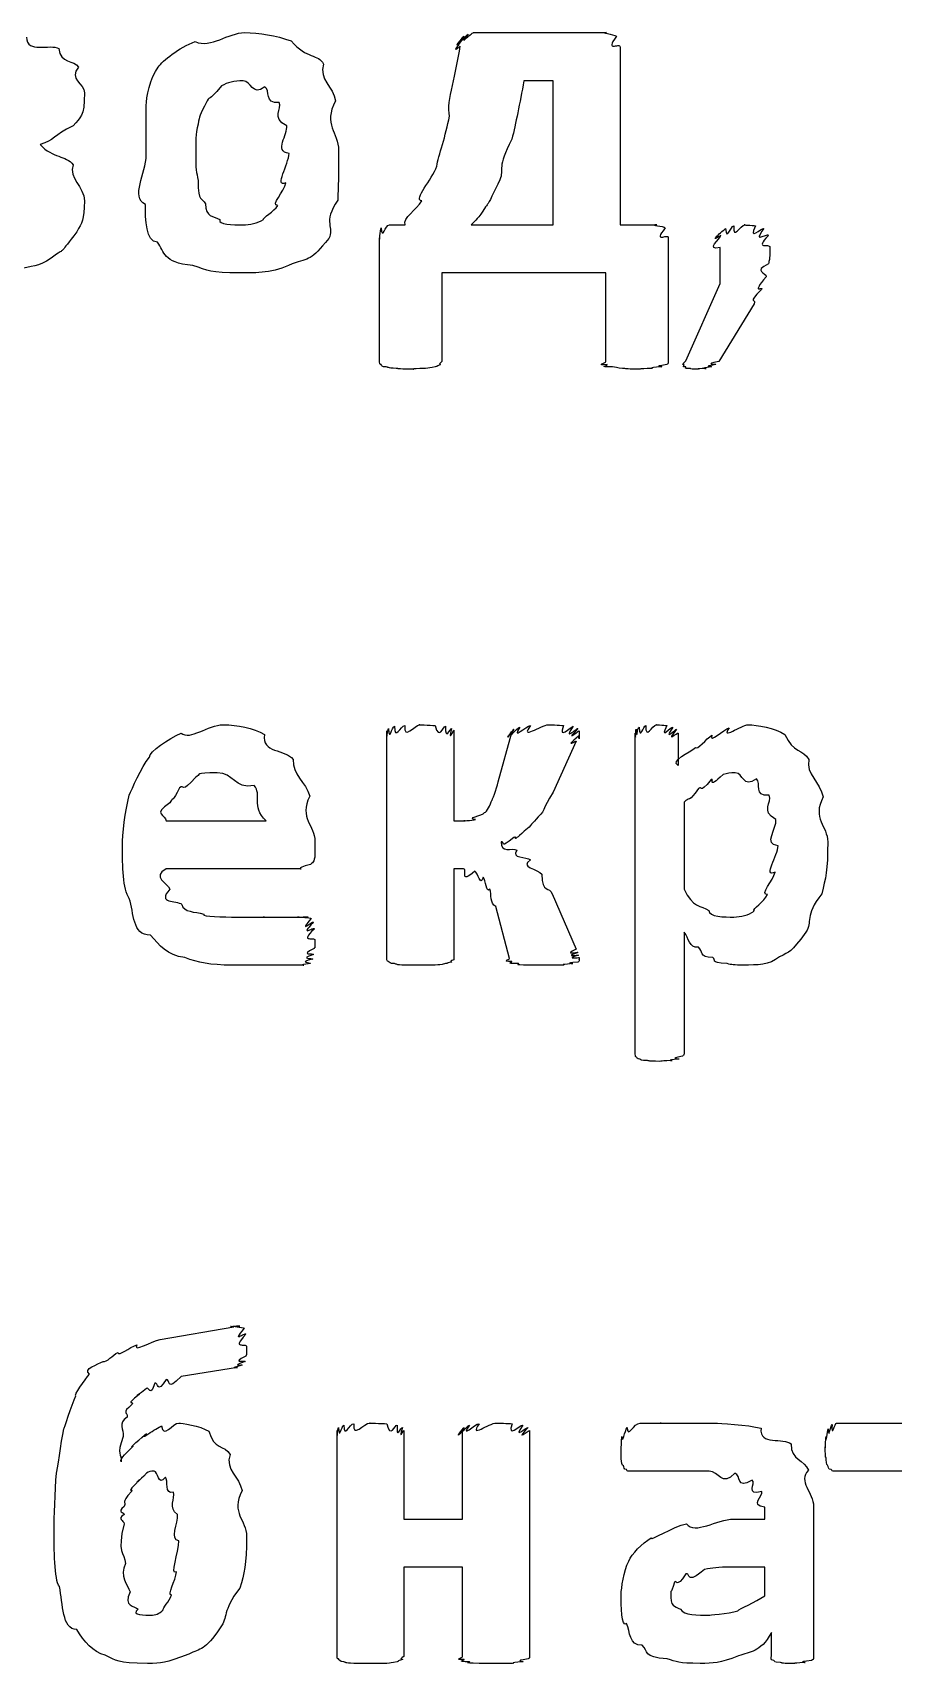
# Model space of a CAD drawing. Header units: millimetres. Extents: x 25 to 190, y 204 to 253.
# Drawn here: x 88.3 to 94.61, y 229.86 to 241.83 of the extents above; entities that cross this region are included whole.
import ezdxf

# ---------------------------------------------------------------- set-up
doc = ezdxf.new("R2010")
doc.units = ezdxf.units.MM
doc.layers.get('0').update_dxf_attribs({"linetype": 'CONTINUOUS'})

msp = doc.modelspace()

# ---------------------------------------------------------------- linework, layer by layer
at = {"color": 0}
for p, q in [((91.5349, 241.829), (92.5103, 241.829)), ((92.6098, 241.724), (92.6098, 240.418)), ((92.1191, 241.476), (91.9043, 241.476)), ((92.1191, 240.418), (92.1191, 241.476)), ((90.1816, 240.942), (90.1816, 240.942)), ((90.5454, 240.964), (90.5454, 240.964)), ((88.6809, 240.594), (88.6809, 240.594)), ((90.9175, 240.418), (91.0332, 240.418)), ((91.5183, 240.418), (92.1191, 240.418)), ((92.6098, 240.418), (92.8797, 240.418)), ((90.8459, 239.42), (90.8459, 240.324)), ((92.9626, 240.324), (92.9626, 239.42)), ((93.3443, 239.988), (93.3443, 240.253)), ((93.708, 240.253), (93.708, 240.253)), ((92.505, 240.065), (91.3035, 240.065)), ((91.3035, 240.065), (91.3035, 239.415)), ((92.505, 239.415), (92.505, 240.065)), ((93.0906, 239.42), (93.3443, 239.988)), ((93.5923, 239.839), (93.333, 239.415)), ((91.3903, 236.711), (91.3903, 236.044)), ((90.8995, 235.03), (90.8995, 236.706)), ((91.7152, 236.331), (91.8146, 236.694)), ((92.2884, 236.629), (92.1177, 236.254)), ((92.7213, 234.341), (92.7213, 236.689)), ((93.0356, 236.689), (93.0356, 236.452)), ((93.0797, 236.182), (93.0797, 235.543)), ((89.2803, 236.044), (90.0134, 236.044)), ((91.3903, 236.044), (91.4728, 236.044)), ((90.3718, 235.895), (90.3718, 235.835)), ((94.1324, 235.89), (94.1324, 235.89)), ((93.7687, 235.862), (93.7687, 235.862)), ((90.267, 235.692), (89.2803, 235.692)), ((91.4619, 235.692), (91.3903, 235.692)), ((91.3903, 235.692), (91.3903, 235.024)), ((91.7981, 235.035), (91.6989, 235.416)), ((92.112, 235.51), (92.2884, 235.102)), ((93.0797, 235.228), (93.0797, 234.341)), ((92.3107, 235.03), (92.3107, 235.03)), ((89.2362, 232.238), (89.7763, 232.332)), ((89.8042, 232.034), (89.3907, 231.968)), ((90.5344, 229.917), (90.5344, 231.571)), ((91.0248, 231.571), (91.0248, 230.921)), ((91.4548, 230.921), (91.4548, 231.571)), ((91.9455, 231.571), (91.9455, 229.917)), ((94.1973, 231.626), (95.9337, 231.626)), ((94.82, 231.273), (94.1917, 231.273)), ((93.6706, 230.921), (93.6706, 231.009)), ((94.029, 231.014), (94.029, 229.917)), ((91.0248, 230.921), (91.4548, 230.921)), ((93.4448, 230.921), (93.6706, 230.921)), ((89.3741, 230.761), (89.3741, 230.761)), ((89.8701, 230.794), (89.8701, 230.794)), ((91.4548, 230.568), (91.0248, 230.568)), ((91.0248, 230.568), (91.0248, 229.912)), ((91.4548, 229.912), (91.4548, 230.568)), ((93.6706, 230.568), (93.4339, 230.568)), ((93.6706, 230.358), (93.6706, 230.568)), ((93.7204, 229.917), (93.7204, 230.088))]:
    msp.add_line(p, q, dxfattribs=at)
for points in [[(88.2565, 241.796), (88.2579, 241.671), (88.4301, 241.749), (88.4936, 241.713)], [(89.2224, 241.576), (89.2556, 241.622), (89.3741, 241.719), (89.4927, 241.763)], [(89.4927, 241.763), (89.6112, 241.711), (89.735, 241.829), (89.8564, 241.829)], [(89.8564, 241.829), (89.964, 241.829), (90.0836, 241.808), (90.1982, 241.768)], [(90.1982, 241.768), (90.3139, 241.633), (90.3937, 241.675), (90.4353, 241.598)], [(91.4358, 241.73), (91.3599, 241.66), (91.4425, 241.758), (91.4467, 241.768)], [(91.4467, 241.768), (91.3666, 241.686), (91.4548, 241.793), (91.4633, 241.802)], [(91.4633, 241.802), (91.386, 241.7), (91.4852, 241.814), (91.4961, 241.818)], [(91.4961, 241.818), (91.4079, 241.711), (91.5197, 241.829), (91.5349, 241.829)], [(92.5103, 241.829), (92.4553, 241.829), (92.5629, 241.82), (92.5823, 241.802)], [(92.5823, 241.802), (92.4913, 241.677), (92.6098, 241.76), (92.6098, 241.724)], [(88.4936, 241.713), (88.5045, 241.598), (88.6065, 241.631), (88.6368, 241.576)], [(91.3585, 241.217), (91.3335, 241.329), (91.4135, 241.531), (91.4358, 241.73)], [(88.6368, 241.576), (88.5624, 241.487), (88.6809, 241.457), (88.6809, 241.388)], [(89.1342, 241.294), (89.1342, 241.347), (89.1632, 241.499), (89.2224, 241.576)], [(90.4353, 241.598), (90.3979, 241.483), (90.5083, 241.434), (90.5235, 241.328)], [(88.6809, 241.388), (88.6809, 241.204), (88.6534, 241.212), (88.5984, 241.146)], [(89.6856, 241.438), (89.578, 241.307), (89.6098, 241.374), (89.5809, 241.328)], [(89.8454, 241.476), (89.7805, 241.476), (89.7297, 241.463), (89.6856, 241.438)], [(90.0053, 241.432), (89.9061, 241.358), (89.9072, 241.476), (89.8454, 241.476)], [(90.11, 241.317), (89.9943, 241.303), (90.0493, 241.406), (90.0053, 241.432)], [(91.9043, 241.476), (91.8739, 241.307), (91.845, 241.163), (91.8161, 241.046)], [(89.1342, 240.931), (89.1342, 241.009), (89.1342, 241.184), (89.1342, 241.294)], [(89.5809, 241.328), (89.5202, 241.212), (89.5283, 241.223), (89.5145, 241.157)], [(90.1651, 241.146), (90.0451, 241.204), (90.1347, 241.268), (90.11, 241.317)], [(90.5235, 241.328), (90.4268, 241.153), (90.5454, 241.099), (90.5454, 240.964)], [(88.5984, 241.146), (88.452, 241.075), (88.4618, 241.037), (88.3557, 241.008)], [(89.5145, 241.157), (89.4941, 241.082), (89.498, 241.026), (89.498, 240.953)], [(90.1816, 240.942), (90.0673, 240.958), (90.176, 241.082), (90.1651, 241.146)], [(91.2647, 240.848), (91.2784, 240.925), (91.3324, 241.074), (91.3585, 241.217)], [(91.8161, 241.046), (91.7014, 240.837), (91.7607, 240.829), (91.7279, 240.749)], [(88.3557, 241.008), (88.452, 240.903), (88.543, 240.932), (88.5984, 240.859)], [(89.1286, 240.567), (89.0157, 240.623), (89.1342, 240.794), (89.1342, 240.931)], [(89.498, 240.953), (89.4941, 240.818), (89.5036, 240.809), (89.5145, 240.743)], [(90.1594, 240.727), (90.0673, 240.69), (90.1816, 240.865), (90.1816, 240.942)], [(90.5454, 240.964), (90.5454, 240.767), (90.5425, 240.71), (90.5397, 240.6)], [(88.5984, 240.859), (88.5624, 240.76), (88.6809, 240.701), (88.6809, 240.594)], [(91.1546, 240.594), (91.0911, 240.605), (91.2315, 240.749), (91.2647, 240.848)], [(89.5145, 240.743), (89.516, 240.573), (89.5435, 240.623), (89.5696, 240.573)], [(90.0987, 240.561), (90.0409, 240.561), (90.1485, 240.663), (90.1594, 240.727)], [(91.7279, 240.749), (91.6354, 240.557), (91.6587, 240.602), (91.6231, 240.55)], [(88.6809, 240.594), (88.6809, 240.451), (88.6615, 240.435), (88.6259, 240.368)], [(89.2168, 240.291), (89.13, 240.293), (89.1286, 240.459), (89.1286, 240.567)], [(89.5696, 240.573), (89.5671, 240.473), (89.6303, 240.485), (89.6744, 240.457)], [(89.9943, 240.457), (89.9859, 240.469), (90.0726, 240.517), (90.0987, 240.561)], [(90.5397, 240.6), (90.424, 240.432), (90.5178, 240.399), (90.4737, 240.319)], [(91.0332, 240.418), (91.0138, 240.469), (91.1172, 240.528), (91.1546, 240.594)], [(91.6231, 240.55), (91.5652, 240.458), (91.554, 240.458), (91.5183, 240.418)], [(89.6744, 240.457), (89.6553, 240.418), (89.7738, 240.418), (89.8398, 240.418)], [(89.8398, 240.418), (89.8977, 240.418), (89.9502, 240.43), (89.9943, 240.457)], [(90.8569, 240.396), (90.8636, 240.3), (90.8872, 240.418), (90.9175, 240.418)], [(92.8797, 240.418), (92.819, 240.418), (92.9294, 240.41), (92.9404, 240.396)], [(93.4434, 240.412), (93.435, 240.3), (93.4932, 240.418), (93.526, 240.418)], [(93.526, 240.418), (93.4985, 240.418), (93.5814, 240.415), (93.6032, 240.412)], [(88.6259, 240.368), (88.4936, 240.2), (88.543, 240.247), (88.477, 240.203)], [(90.4737, 240.319), (90.3358, 240.153), (90.3386, 240.176), (90.2035, 240.132)], [(90.8459, 240.324), (90.8459, 240.275), (90.8484, 240.385), (90.8569, 240.396)], [(92.9404, 240.396), (92.8441, 240.275), (92.9626, 240.36), (92.9626, 240.324)], [(93.3443, 240.253), (93.2296, 240.226), (93.3457, 240.319), (93.3496, 240.341)], [(93.3496, 240.341), (93.2409, 240.271), (93.3676, 240.38), (93.3827, 240.391)], [(93.3827, 240.391), (93.3909, 240.293), (93.4212, 240.409), (93.4434, 240.412)], [(93.6032, 240.412), (93.5454, 240.293), (93.6487, 240.401), (93.6639, 240.391)], [(93.6639, 240.391), (93.5757, 240.271), (93.6886, 240.363), (93.6971, 240.341)], [(93.6971, 240.341), (93.5895, 240.226), (93.708, 240.289), (93.708, 240.253)], [(88.477, 240.203), (88.3613, 240.112), (88.3253, 240.123), (88.2234, 240.098)], [(89.4761, 240.12), (89.2471, 240.143), (89.275, 240.217), (89.2168, 240.291)], [(93.708, 240.253), (93.708, 240.145), (93.7038, 240.167), (93.6971, 240.132)], [(89.8232, 240.065), (89.5974, 240.065), (89.5932, 240.083), (89.4761, 240.12)], [(90.2035, 240.132), (90.0673, 240.065), (89.9446, 240.065), (89.8232, 240.065)], [(93.6971, 240.132), (93.5785, 240.076), (93.6872, 240.067), (93.6805, 240.038)], [(93.6473, 239.944), (93.5344, 239.834), (93.6142, 239.877), (93.5923, 239.839)], [(93.6805, 240.038), (93.5648, 239.897), (93.6611, 239.974), (93.6473, 239.944)], [(90.8569, 239.393), (90.8459, 239.39), (90.8459, 239.409), (90.8459, 239.42)], [(90.8953, 239.376), (90.8597, 239.375), (90.8636, 239.386), (90.8569, 239.393)], [(90.9669, 239.365), (90.8967, 239.368), (90.9133, 239.373), (90.8953, 239.376)], [(91.083, 239.36), (90.956, 239.36), (90.9959, 239.363), (90.9669, 239.365)], [(91.1821, 239.365), (91.0442, 239.36), (91.1229, 239.36), (91.083, 239.36)], [(91.2537, 239.376), (91.2163, 239.368), (91.211, 239.369), (91.1821, 239.365)], [(91.2922, 239.393), (91.2537, 239.375), (91.2717, 239.381), (91.2537, 239.376)], [(91.3035, 239.415), (91.2675, 239.386), (91.2992, 239.397), (91.2922, 239.393)], [(92.516, 239.393), (92.4221, 239.386), (92.505, 239.404), (92.505, 239.415)], [(92.5544, 239.376), (92.4359, 239.375), (92.523, 239.386), (92.516, 239.393)], [(92.6264, 239.365), (92.5904, 239.368), (92.5724, 239.373), (92.5544, 239.376)], [(92.7308, 239.36), (92.6497, 239.36), (92.6553, 239.363), (92.6264, 239.365)], [(92.8412, 239.365), (92.7336, 239.36), (92.7749, 239.36), (92.7308, 239.36)], [(92.9128, 239.376), (92.7929, 239.368), (92.8702, 239.369), (92.8412, 239.365)], [(92.9513, 239.393), (92.8303, 239.375), (92.9308, 239.381), (92.9128, 239.376)], [(92.9626, 239.42), (92.9626, 239.39), (92.9584, 239.401), (92.9513, 239.393)], [(93.0797, 239.393), (93.0533, 239.39), (93.0822, 239.409), (93.0906, 239.42)], [(93.0906, 239.376), (93.0575, 239.375), (93.0822, 239.386), (93.0797, 239.393)], [(93.1238, 239.365), (93.0684, 239.364), (93.0974, 239.369), (93.0906, 239.376)], [(93.1788, 239.36), (93.0974, 239.36), (93.1376, 239.363), (93.1238, 239.365)], [(93.2395, 239.365), (93.1457, 239.36), (93.2035, 239.36), (93.1788, 239.36)], [(93.278, 239.376), (93.1746, 239.364), (93.2533, 239.365), (93.2395, 239.365)], [(93.3111, 239.393), (93.2007, 239.375), (93.2917, 239.381), (93.278, 239.376)], [(93.333, 239.415), (93.2145, 239.39), (93.3178, 239.401), (93.3111, 239.393)], [(89.3907, 236.689), (89.4567, 236.631), (89.5847, 236.75), (89.6994, 236.75)], [(89.6994, 236.75), (89.8052, 236.75), (89.9171, 236.725), (90.0024, 236.678)], [(90.8995, 236.706), (90.8995, 236.609), (90.9024, 236.718), (90.9105, 236.722)], [(90.9105, 236.722), (90.9175, 236.62), (90.9355, 236.735), (90.9546, 236.739)], [(90.9546, 236.739), (90.9574, 236.629), (91.0015, 236.744), (91.0318, 236.744)], [(91.0318, 236.744), (91.0209, 236.631), (91.1006, 236.75), (91.1419, 236.75)], [(91.1419, 236.75), (91.1049, 236.75), (91.222, 236.747), (91.2523, 236.744)], [(91.2523, 236.744), (91.2855, 236.629), (91.3102, 236.741), (91.3296, 236.739)], [(91.3296, 236.739), (91.3253, 236.62), (91.3652, 236.729), (91.3737, 236.722)], [(91.3737, 236.722), (91.3433, 236.609), (91.3903, 236.714), (91.3903, 236.711)], [(91.8146, 236.694), (91.7444, 236.606), (91.8199, 236.712), (91.8312, 236.717)], [(91.8312, 236.717), (91.7663, 236.618), (91.8559, 236.729), (91.8753, 236.733)], [(91.8753, 236.733), (91.8062, 236.629), (91.9219, 236.744), (91.9522, 236.744)], [(91.9522, 236.744), (91.8697, 236.631), (92.0295, 236.75), (92.0845, 236.75)], [(92.0845, 236.75), (92.0859, 236.75), (92.1646, 236.747), (92.1949, 236.744)], [(92.1949, 236.744), (92.148, 236.629), (92.2514, 236.741), (92.2666, 236.739)], [(92.2666, 236.739), (92.1812, 236.62), (92.2955, 236.729), (92.2997, 236.722)], [(92.2997, 236.722), (92.1921, 236.609), (92.3107, 236.712), (92.3107, 236.706)], [(92.7213, 236.689), (92.7213, 236.606), (92.7227, 236.712), (92.7269, 236.717)], [(92.7269, 236.717), (92.7283, 236.618), (92.7379, 236.729), (92.7488, 236.733)], [(92.7488, 236.733), (92.7544, 236.629), (92.7791, 236.744), (92.7985, 236.744)], [(92.7985, 236.744), (92.7943, 236.631), (92.8455, 236.75), (92.8758, 236.75)], [(92.8758, 236.75), (92.8564, 236.75), (92.9337, 236.747), (92.9527, 236.744)], [(92.9527, 236.744), (92.8934, 236.629), (92.9859, 236.74), (92.9968, 236.733)], [(92.9968, 236.733), (92.9199, 236.618), (93.0204, 236.723), (93.0243, 236.717)], [(93.0243, 236.717), (92.9308, 236.602), (93.0356, 236.7), (93.0356, 236.689)], [(93.2836, 236.673), (93.2575, 236.606), (93.369, 236.717), (93.4103, 236.728)], [(93.4103, 236.728), (93.3415, 236.631), (93.4999, 236.75), (93.5482, 236.75)], [(93.5482, 236.75), (93.6142, 236.75), (93.7436, 236.725), (93.8181, 236.678)], [(89.1589, 236.513), (89.1551, 236.551), (89.2983, 236.648), (89.3907, 236.689)], [(90.0024, 236.678), (89.9749, 236.54), (90.1569, 236.573), (90.212, 236.496)], [(92.305, 236.667), (92.1854, 236.565), (92.2955, 236.642), (92.2884, 236.629)], [(92.3107, 236.706), (92.3107, 236.591), (92.3078, 236.681), (92.305, 236.667)], [(93.1623, 236.584), (93.1732, 236.558), (93.2423, 236.65), (93.2836, 236.673)], [(93.8181, 236.678), (93.8788, 236.54), (93.9504, 236.573), (93.9945, 236.496)], [(89.0104, 236.232), (89.0295, 236.279), (89.0958, 236.436), (89.1589, 236.513)], [(90.212, 236.496), (90.2021, 236.386), (90.3069, 236.328), (90.3333, 236.226)], [(93.0356, 236.452), (92.9749, 236.485), (93.121, 236.547), (93.1623, 236.584)], [(93.9945, 236.496), (93.9698, 236.386), (94.0774, 236.327), (94.0992, 236.221)], [(89.4955, 236.364), (89.3907, 236.238), (89.4126, 236.32), (89.3794, 236.287)], [(89.6553, 236.397), (89.4814, 236.397), (89.5421, 236.386), (89.4955, 236.364)], [(89.9252, 236.303), (89.7791, 236.279), (89.7763, 236.397), (89.6553, 236.397)], [(93.3662, 236.386), (93.2395, 236.265), (93.3069, 236.365), (93.278, 236.347)], [(93.4544, 236.397), (93.4159, 236.397), (93.3951, 236.393), (93.3662, 236.386)], [(93.6089, 236.353), (93.5069, 236.279), (93.5164, 236.397), (93.4544, 236.397)], [(93.7024, 236.232), (93.5881, 236.221), (93.6487, 236.323), (93.6089, 236.353)], [(88.9607, 235.862), (88.9607, 235.941), (88.9773, 236.121), (89.0104, 236.232)], [(89.3794, 236.287), (89.3272, 236.177), (89.3258, 236.221), (89.3078, 236.177)], [(90.0134, 236.044), (89.9005, 236.154), (89.9873, 236.24), (89.9252, 236.303)], [(91.6711, 236.198), (91.6672, 236.183), (91.7042, 236.279), (91.7152, 236.331)], [(92.1177, 236.254), (92.038, 236.121), (92.0627, 236.138), (92.0295, 236.094)], [(93.1845, 236.281), (93.1139, 236.177), (93.1153, 236.222), (93.0797, 236.182)], [(93.278, 236.347), (93.1803, 236.232), (93.2173, 236.31), (93.1845, 236.281)], [(93.7521, 236.055), (93.6364, 236.117), (93.7274, 236.179), (93.7024, 236.232)], [(89.3078, 236.177), (89.1727, 236.091), (89.2803, 236.091), (89.2803, 236.044)], [(90.3333, 236.226), (90.2533, 236.062), (90.3718, 236.013), (90.3718, 235.895)], [(91.616, 236.105), (91.634, 236.11), (91.6562, 236.161), (91.6711, 236.198)], [(94.0992, 236.221), (94.0139, 236.058), (94.1324, 236.007), (94.1324, 235.89)], [(91.4728, 236.044), (91.4287, 236.044), (91.5278, 236.047), (91.5501, 236.055)], [(91.5501, 236.055), (91.4756, 236.062), (91.597, 236.083), (91.616, 236.105)], [(92.0295, 236.094), (91.9716, 236.036), (91.9635, 236.018), (91.9304, 235.989)], [(93.7687, 235.862), (93.6544, 235.87), (93.763, 235.992), (93.7521, 236.055)], [(91.8312, 235.923), (91.7222, 235.831), (91.7663, 235.897), (91.7374, 235.89)], [(91.7374, 235.89), (91.7332, 235.804), (91.8161, 235.851), (91.8531, 235.829)], [(91.9304, 235.989), (91.7924, 235.864), (91.8669, 235.941), (91.8312, 235.923)], [(94.1324, 235.89), (94.1324, 235.683), (94.1172, 235.622), (94.0883, 235.51)], [(89.0104, 235.476), (88.9607, 235.54), (88.9607, 235.715), (88.9607, 235.862)], [(90.3718, 235.835), (90.3718, 235.736), (90.3609, 235.747), (90.3386, 235.724)], [(91.8531, 235.829), (91.8062, 235.765), (91.9219, 235.786), (91.9522, 235.758)], [(91.9522, 235.758), (91.8655, 235.705), (92.009, 235.693), (92.0351, 235.653)], [(93.7465, 235.669), (93.6544, 235.621), (93.7687, 235.796), (93.7687, 235.862)], [(89.2803, 235.692), (89.1727, 235.636), (89.2888, 235.587), (89.3078, 235.543)], [(90.3386, 235.724), (90.2092, 235.692), (90.2917, 235.692), (90.267, 235.692)], [(91.5444, 235.675), (91.4245, 235.573), (91.4947, 235.692), (91.4619, 235.692)], [(91.6051, 235.631), (91.5857, 235.555), (91.5666, 235.666), (91.5444, 235.675)], [(91.6548, 235.543), (91.627, 235.511), (91.627, 235.609), (91.6051, 235.631)], [(92.0351, 235.653), (92.038, 235.507), (92.0902, 235.565), (92.112, 235.51)], [(93.6914, 235.504), (93.6279, 235.5), (93.7355, 235.61), (93.7465, 235.669)], [(89.3078, 235.543), (89.2101, 235.434), (89.3547, 235.465), (89.396, 235.432)], [(91.6989, 235.416), (91.652, 235.438), (91.6686, 235.505), (91.6548, 235.543)], [(93.0797, 235.543), (93.1404, 235.408), (93.2021, 235.424), (93.2614, 235.388)], [(89.1646, 235.206), (89.0295, 235.206), (89.0461, 235.369), (89.0104, 235.476)], [(89.396, 235.432), (89.4084, 235.372), (89.4898, 235.379), (89.5558, 235.361)], [(93.5923, 235.383), (93.5771, 235.397), (93.6653, 235.452), (93.6914, 235.504)], [(94.0883, 235.51), (93.9588, 235.341), (94.0234, 235.306), (93.9726, 235.228)], [(89.5558, 235.361), (89.5406, 235.339), (89.7019, 235.339), (89.7985, 235.339)], [(89.7985, 235.339), (89.8317, 235.339), (89.9432, 235.339), (90.0024, 235.339)], [(90.0024, 235.339), (89.9488, 235.339), (90.11, 235.339), (90.1513, 235.339)], [(90.1513, 235.339), (90.1513, 235.339), (90.23, 235.339), (90.2561, 235.339)], [(90.2561, 235.339), (90.2063, 235.339), (90.3069, 235.339), (90.322, 235.339)], [(90.322, 235.339), (90.231, 235.339), (90.34, 235.335), (90.3443, 235.327)], [(90.3443, 235.327), (90.2423, 235.209), (90.3566, 235.314), (90.3609, 235.3)], [(90.3609, 235.3), (90.2504, 235.184), (90.3661, 235.272), (90.3661, 235.251)], [(93.2614, 235.388), (93.2575, 235.339), (93.3799, 235.339), (93.4434, 235.339)], [(93.4434, 235.339), (93.4956, 235.339), (93.551, 235.353), (93.5923, 235.383)], [(89.4182, 235.041), (89.2831, 235.059), (89.2334, 235.132), (89.1646, 235.206)], [(90.3661, 235.251), (90.2533, 235.14), (90.3718, 235.201), (90.3718, 235.168)], [(90.3718, 235.168), (90.3718, 235.085), (90.369, 235.125), (90.3661, 235.107)], [(93.1845, 235.118), (93.1139, 235.107), (93.1153, 235.187), (93.0797, 235.228)], [(93.9726, 235.228), (93.8569, 235.07), (93.8569, 235.09), (93.7796, 235.046)], [(89.7654, 234.986), (89.5999, 234.986), (89.5174, 235.004), (89.4182, 235.041)], [(90.3609, 235.063), (90.2462, 235.026), (90.358, 235.041), (90.3552, 235.03)], [(90.3661, 235.107), (90.2504, 235.052), (90.3633, 235.077), (90.3609, 235.063)], [(91.8146, 235.013), (91.7332, 235.011), (91.7981, 235.027), (91.7981, 235.035)], [(92.2884, 235.102), (92.1854, 235.055), (92.2997, 235.087), (92.2997, 235.079)], [(92.2997, 235.079), (92.1893, 235.041), (92.305, 235.064), (92.305, 235.058)], [(92.305, 235.058), (92.1921, 235.026), (92.3107, 235.044), (92.3107, 235.041)], [(92.3107, 235.041), (92.3107, 235.019), (92.3107, 235.033), (92.3107, 235.03)], [(93.2889, 235.041), (93.1845, 235.044), (93.2201, 235.088), (93.1845, 235.118)], [(93.3937, 234.997), (93.2533, 235.004), (93.3249, 235.022), (93.2889, 235.041)], [(93.7796, 235.046), (93.7024, 234.986), (93.6142, 234.986), (93.515, 234.986)], [(89.9806, 234.986), (89.8095, 234.986), (89.8426, 234.986), (89.7654, 234.986)], [(90.1569, 234.986), (90.0589, 234.986), (90.0465, 234.986), (89.9806, 234.986)], [(90.2836, 234.986), (90.1622, 234.986), (90.2077, 234.986), (90.1569, 234.986)], [(90.3386, 234.997), (90.2286, 234.986), (90.3168, 234.986), (90.2836, 234.986)], [(90.3552, 235.03), (90.2395, 235.004), (90.3457, 235.008), (90.3386, 234.997)], [(90.9105, 235.013), (90.8995, 235.011), (90.8995, 235.026), (90.8995, 235.03)], [(90.9546, 234.997), (90.9175, 234.997), (90.9214, 235.005), (90.9105, 235.013)], [(91.0318, 234.986), (90.9574, 234.988), (90.9768, 234.993), (90.9546, 234.997)], [(91.1419, 234.986), (91.0209, 234.986), (91.065, 234.986), (91.0318, 234.986)], [(91.2523, 234.986), (91.222, 234.986), (91.186, 234.986), (91.1419, 234.986)], [(91.3296, 234.997), (91.2855, 234.988), (91.2855, 234.988), (91.2523, 234.986)], [(91.3737, 235.008), (91.3253, 234.997), (91.3515, 235), (91.3296, 234.997)], [(91.3903, 235.024), (91.3433, 235.008), (91.3846, 235.015), (91.3737, 235.008)], [(91.864, 234.997), (91.7554, 234.997), (91.8256, 235.005), (91.8146, 235.013)], [(91.9469, 234.986), (91.7995, 234.988), (91.8863, 234.993), (91.864, 234.997)], [(92.0792, 234.986), (91.9826, 234.986), (91.9798, 234.986), (91.9469, 234.986)], [(92.1893, 234.986), (92.0821, 234.986), (92.1233, 234.986), (92.0792, 234.986)], [(92.2609, 234.997), (92.1413, 234.988), (92.2182, 234.988), (92.1893, 234.986)], [(92.2997, 235.008), (92.1784, 234.997), (92.2789, 235), (92.2609, 234.997)], [(92.3107, 235.03), (92.3107, 235.008), (92.3064, 235.015), (92.2997, 235.008)], [(93.515, 234.986), (93.4406, 234.986), (93.4297, 234.988), (93.3937, 234.997)], [(92.7269, 234.313), (92.7213, 234.311), (92.7213, 234.33), (92.7213, 234.341)], [(93.0684, 234.319), (92.9488, 234.296), (93.0547, 234.301), (93.0409, 234.297)], [(93.0797, 234.341), (93.0769, 234.313), (93.0755, 234.327), (93.0684, 234.319)], [(92.7544, 234.297), (92.7322, 234.296), (92.7336, 234.307), (92.7269, 234.313)], [(92.8095, 234.286), (92.7573, 234.284), (92.7682, 234.29), (92.7544, 234.297)], [(92.8977, 234.28), (92.8053, 234.28), (92.8342, 234.283), (92.8095, 234.286)], [(92.9859, 234.286), (92.8758, 234.28), (92.9337, 234.28), (92.8977, 234.28)], [(93.0409, 234.297), (92.9224, 234.284), (93.0106, 234.286), (92.9859, 234.286)], [(89.7763, 232.332), (89.7075, 232.335), (89.8095, 232.337), (89.8204, 232.337)], [(89.8204, 232.337), (89.7336, 232.335), (89.8454, 232.332), (89.8536, 232.321)], [(89.8536, 232.321), (89.7488, 232.199), (89.8645, 232.299), (89.8645, 232.277)], [(88.9275, 232.144), (88.9289, 232.111), (89.0129, 232.184), (89.0655, 232.199)], [(89.0655, 232.199), (89.0323, 232.14), (89.1727, 232.227), (89.2362, 232.238)], [(89.8645, 232.277), (89.7516, 232.155), (89.8701, 232.223), (89.8701, 232.183)], [(89.8701, 232.183), (89.8701, 232.089), (89.8673, 232.135), (89.8645, 232.117)], [(88.718, 231.985), (88.6643, 232.023), (88.7843, 232.056), (88.8175, 232.078)], [(88.8175, 232.078), (88.8478, 232.07), (88.8862, 232.125), (88.9275, 232.144)], [(89.837, 232.051), (89.7227, 232.019), (89.8179, 232.037), (89.8042, 232.034)], [(89.8592, 232.078), (89.7407, 232.034), (89.8483, 232.058), (89.837, 232.051)], [(89.8645, 232.117), (89.7488, 232.056), (89.862, 232.089), (89.8592, 232.078)], [(88.6188, 231.825), (88.5984, 231.825), (88.6852, 231.943), (88.718, 231.985)], [(89.2803, 231.946), (89.2115, 231.831), (89.2224, 231.93), (89.1977, 231.918)], [(89.3907, 231.968), (89.275, 231.847), (89.3135, 231.953), (89.2803, 231.946)], [(88.5306, 231.582), (88.5321, 231.574), (88.5857, 231.758), (88.6188, 231.825)], [(89.082, 231.836), (88.973, 231.747), (89.0461, 231.793), (89.0323, 231.764)], [(89.1371, 231.88), (89.0104, 231.783), (89.0997, 231.854), (89.082, 231.836)], [(89.1977, 231.918), (89.1646, 231.81), (89.1551, 231.894), (89.1371, 231.88)], [(89.0323, 231.764), (88.9441, 231.692), (89.0048, 231.706), (88.9938, 231.67)], [(88.4756, 231.257), (88.4837, 231.265), (88.5088, 231.486), (88.5306, 231.582)], [(88.9938, 231.67), (88.9222, 231.618), (88.973, 231.585), (88.9663, 231.527)], [(89.1371, 231.549), (89.0655, 231.483), (89.2101, 231.593), (89.2471, 231.604)], [(89.2471, 231.604), (89.2598, 231.508), (89.33, 231.626), (89.3741, 231.626)], [(89.3741, 231.626), (89.3879, 231.626), (89.5311, 231.606), (89.5946, 231.565)], [(89.5946, 231.565), (89.6303, 231.428), (89.7075, 231.468), (89.7488, 231.395)], [(90.5344, 231.571), (90.5344, 231.479), (90.5372, 231.585), (90.5454, 231.593)], [(90.5454, 231.593), (90.5482, 231.494), (90.5648, 231.606), (90.5838, 231.61)], [(90.5838, 231.61), (90.5852, 231.505), (90.6254, 231.621), (90.6558, 231.621)], [(90.6558, 231.621), (90.6473, 231.508), (90.7288, 231.626), (90.7768, 231.626)], [(90.7768, 231.626), (90.7464, 231.626), (90.8678, 231.623), (90.8981, 231.621)], [(90.8981, 231.621), (90.9271, 231.505), (90.956, 231.617), (90.9754, 231.61)], [(90.9754, 231.61), (90.9645, 231.494), (91.0057, 231.6), (91.0138, 231.593)], [(91.0138, 231.593), (90.9782, 231.483), (91.0248, 231.582), (91.0248, 231.571)], [(91.4548, 231.571), (91.3832, 231.483), (91.4576, 231.589), (91.4658, 231.593)], [(91.4658, 231.593), (91.397, 231.494), (91.4852, 231.606), (91.5046, 231.61)], [(91.5046, 231.61), (91.4344, 231.505), (91.5458, 231.621), (91.5762, 231.621)], [(91.5762, 231.621), (91.4961, 231.508), (91.6506, 231.626), (91.7028, 231.626)], [(91.7028, 231.626), (91.7141, 231.626), (91.7885, 231.623), (91.8185, 231.621)], [(91.8185, 231.621), (91.7758, 231.505), (91.8767, 231.617), (91.8958, 231.61)], [(91.8958, 231.61), (91.8132, 231.494), (91.9261, 231.6), (91.9346, 231.593)], [(91.9346, 231.593), (91.827, 231.479), (91.9455, 231.578), (91.9455, 231.571)], [(92.6236, 231.527), (92.6289, 231.463), (92.6426, 231.571), (92.662, 231.593)], [(92.662, 231.593), (92.6648, 231.508), (92.7118, 231.626), (92.7559, 231.626)], [(92.7559, 231.626), (92.753, 231.626), (92.8508, 231.626), (92.91, 231.626)], [(92.91, 231.626), (92.8716, 231.626), (93.0314, 231.626), (93.0974, 231.626)], [(93.0974, 231.626), (93.1252, 231.626), (93.2367, 231.626), (93.3069, 231.626)], [(93.3069, 231.626), (93.3263, 231.626), (93.551, 231.612), (93.6431, 231.588)], [(93.6431, 231.588), (93.6279, 231.457), (93.8086, 231.523), (93.8636, 231.472)], [(94.1201, 231.527), (94.1215, 231.463), (94.1282, 231.567), (94.1366, 231.582)], [(94.1366, 231.582), (94.1366, 231.494), (94.1532, 231.607), (94.1641, 231.615)], [(94.1641, 231.615), (94.1585, 231.508), (94.186, 231.626), (94.1973, 231.626)], [(88.9663, 231.527), (88.9109, 231.384), (88.9564, 231.406), (88.9497, 231.34)], [(88.9497, 231.34), (88.9332, 231.362), (89.0076, 231.422), (89.0379, 231.455)], [(89.0379, 231.455), (88.9953, 231.43), (89.1039, 231.523), (89.1371, 231.549)], [(92.6179, 231.428), (92.6179, 231.419), (92.6193, 231.505), (92.6236, 231.527)], [(93.8636, 231.472), (93.8597, 231.353), (93.9641, 231.356), (93.9906, 231.279)], [(94.1144, 231.45), (94.1144, 231.419), (94.1158, 231.505), (94.1201, 231.527)], [(94.1201, 231.372), (94.1144, 231.362), (94.1144, 231.419), (94.1144, 231.45)], [(89.7488, 231.395), (89.7117, 231.28), (89.8179, 231.232), (89.837, 231.13)], [(92.6179, 231.362), (92.6179, 231.353), (92.6179, 231.406), (92.6179, 231.428)], [(92.6345, 231.312), (92.6207, 231.313), (92.6207, 231.342), (92.6179, 231.362)], [(94.131, 231.317), (94.1215, 231.317), (94.1229, 231.351), (94.1201, 231.372)], [(88.459, 230.86), (88.459, 230.905), (88.4647, 231.136), (88.4756, 231.257)], [(89.082, 231.207), (88.973, 231.089), (89.0446, 231.158), (89.0266, 231.124)], [(89.1371, 231.257), (89.0104, 231.133), (89.0997, 231.229), (89.082, 231.207)], [(89.1921, 231.273), (89.1646, 231.273), (89.1551, 231.268), (89.1371, 231.257)], [(89.275, 231.229), (89.2157, 231.155), (89.2253, 231.273), (89.1921, 231.273)], [(89.3353, 231.119), (89.2637, 231.1), (89.2997, 231.203), (89.275, 231.229)], [(92.6564, 231.284), (92.6359, 231.287), (92.6412, 231.301), (92.6345, 231.312)], [(92.6842, 231.273), (92.6511, 231.273), (92.6634, 231.276), (92.6564, 231.284)], [(92.7559, 231.273), (92.6758, 231.273), (92.698, 231.273), (92.6842, 231.273)], [(92.8769, 231.273), (92.7421, 231.273), (92.7887, 231.273), (92.7559, 231.273)], [(93.0423, 231.273), (92.9555, 231.273), (92.9238, 231.273), (92.8769, 231.273)], [(93.2628, 231.273), (93.0836, 231.273), (93.1086, 231.273), (93.0423, 231.273)], [(93.4501, 231.257), (93.3566, 231.155), (93.3358, 231.273), (93.2628, 231.273)], [(93.5771, 231.207), (93.4586, 231.133), (93.5013, 231.246), (93.4501, 231.257)], [(93.6487, 231.124), (93.5246, 231.089), (93.6103, 231.185), (93.5771, 231.207)], [(93.9906, 231.279), (93.9105, 231.199), (94.029, 231.114), (94.029, 231.014)], [(94.1585, 231.284), (94.1324, 231.287), (94.138, 231.302), (94.131, 231.317)], [(94.1917, 231.273), (94.1546, 231.273), (94.1698, 231.276), (94.1585, 231.284)], [(89.0266, 231.124), (88.9399, 231.027), (88.9938, 231.059), (88.9716, 231.014)], [(89.3632, 230.954), (89.2926, 231.005), (89.3491, 231.071), (89.3353, 231.119)], [(89.837, 231.13), (89.7516, 230.96), (89.8701, 230.918), (89.8701, 230.794)], [(93.6706, 231.009), (93.5549, 231.023), (93.6625, 231.092), (93.6487, 231.124)], [(88.9716, 231.014), (88.918, 230.965), (88.9716, 230.976), (88.9716, 230.954)], [(88.4975, 230.425), (88.459, 230.48), (88.459, 230.695), (88.459, 230.86)], [(88.9716, 230.954), (88.918, 230.921), (88.9716, 230.91), (88.9716, 230.887)], [(88.9716, 230.887), (88.918, 230.67), (88.9744, 230.68), (88.9825, 230.595)], [(89.3741, 230.761), (89.3039, 230.766), (89.3699, 230.894), (89.3632, 230.954)], [(92.8384, 230.783), (92.8342, 230.758), (92.994, 230.866), (93.0974, 230.887)], [(93.0974, 230.887), (93.158, 230.802), (93.3154, 230.921), (93.4448, 230.921)], [(89.3576, 230.535), (89.3039, 230.498), (89.3741, 230.68), (89.3741, 230.761)], [(89.8701, 230.794), (89.8701, 230.579), (89.8536, 230.527), (89.8204, 230.414)], [(92.673, 230.612), (92.6952, 230.667), (92.7682, 230.739), (92.8384, 230.783)], [(92.6179, 230.37), (92.6179, 230.409), (92.6359, 230.542), (92.673, 230.612)], [(88.9825, 230.595), (88.9332, 230.502), (89.0005, 230.441), (89.0157, 230.386)], [(89.3191, 230.364), (89.2859, 230.361), (89.3491, 230.469), (89.3576, 230.535)], [(93.0921, 230.518), (93.0148, 230.402), (93.0271, 230.482), (93.0092, 230.458)], [(93.2296, 230.551), (93.0878, 230.431), (93.1277, 230.532), (93.0921, 230.518)], [(93.4339, 230.568), (93.3193, 230.568), (93.2878, 230.562), (93.2296, 230.551)], [(88.6245, 230.11), (88.5141, 230.112), (88.5264, 230.299), (88.4975, 230.425)], [(89.0157, 230.386), (88.9621, 230.273), (89.0503, 230.288), (89.0764, 230.259)], [(89.8204, 230.414), (89.6856, 230.237), (89.7393, 230.206), (89.6772, 230.122)], [(92.6564, 230.154), (92.6179, 230.119), (92.6179, 230.288), (92.6179, 230.37)], [(93.0092, 230.458), (92.9778, 230.354), (92.9816, 230.409), (92.9816, 230.38)], [(92.9816, 230.38), (92.9778, 230.273), (93.0053, 230.288), (93.0533, 230.259)], [(89.0764, 230.259), (89.0129, 230.215), (89.1328, 230.215), (89.1702, 230.215)], [(89.1702, 230.215), (89.2006, 230.215), (89.232, 230.227), (89.2584, 230.254)], [(89.2584, 230.254), (89.2528, 230.266), (89.3039, 230.316), (89.3191, 230.364)], [(93.0533, 230.259), (93.0769, 230.215), (93.176, 230.215), (93.2684, 230.215)], [(93.2684, 230.215), (93.2423, 230.215), (93.4089, 230.226), (93.4724, 230.248)], [(93.4724, 230.248), (93.4847, 230.262), (93.6004, 230.31), (93.6706, 230.358)], [(92.7724, 229.995), (92.673, 229.995), (92.6853, 230.091), (92.6564, 230.154)], [(88.834, 229.923), (88.7416, 229.942), (88.6795, 230.025), (88.6245, 230.11)], [(89.6772, 230.122), (89.5615, 229.953), (89.5368, 229.975), (89.4457, 229.929)], [(93.7204, 230.088), (93.6322, 229.935), (93.5662, 229.953), (93.478, 229.917)], [(89.1427, 229.862), (88.9138, 229.862), (88.9222, 229.882), (88.834, 229.923)], [(89.4457, 229.929), (89.2637, 229.862), (89.2556, 229.862), (89.1427, 229.862)], [(90.5454, 229.895), (90.5344, 229.891), (90.5344, 229.909), (90.5344, 229.917)], [(90.5838, 229.873), (90.5482, 229.876), (90.5524, 229.887), (90.5454, 229.895)], [(91.0138, 229.89), (90.9645, 229.876), (90.9934, 229.88), (90.9754, 229.873)], [(91.0248, 229.912), (90.9782, 229.887), (91.0209, 229.897), (91.0138, 229.89)], [(91.4658, 229.89), (91.3832, 229.887), (91.4548, 229.904), (91.4548, 229.912)], [(91.5046, 229.873), (91.397, 229.876), (91.4728, 229.886), (91.4658, 229.89)], [(91.9346, 229.895), (91.8132, 229.876), (91.9138, 229.88), (91.8958, 229.873)], [(91.9455, 229.917), (91.9455, 229.891), (91.9413, 229.902), (91.9346, 229.895)], [(92.9541, 229.895), (92.7724, 229.906), (92.8232, 229.95), (92.7724, 229.995)], [(93.1968, 229.862), (93.0328, 229.862), (93.0271, 229.873), (92.9541, 229.895)], [(93.478, 229.917), (93.3372, 229.862), (93.296, 229.862), (93.1968, 229.862)], [(93.7369, 229.884), (93.7052, 229.884), (93.7204, 229.902), (93.7204, 229.917)], [(94.029, 229.917), (94.029, 229.884), (94.0234, 229.891), (94.0125, 229.884)], [(90.6558, 229.862), (90.5852, 229.865), (90.6018, 229.869), (90.5838, 229.873)], [(90.7768, 229.862), (90.6473, 229.862), (90.6886, 229.862), (90.6558, 229.862)], [(90.8981, 229.862), (90.865, 229.862), (90.8279, 229.862), (90.7768, 229.862)], [(90.9754, 229.873), (90.9271, 229.865), (90.9313, 229.865), (90.8981, 229.862)], [(91.5762, 229.862), (91.4344, 229.865), (91.5225, 229.869), (91.5046, 229.873)], [(91.7028, 229.862), (91.6146, 229.862), (91.6093, 229.862), (91.5762, 229.862)], [(91.8185, 229.862), (91.7141, 229.862), (91.7497, 229.862), (91.7028, 229.862)], [(91.8958, 229.873), (91.7758, 229.865), (91.8517, 229.865), (91.8185, 229.862)], [(93.7867, 229.868), (93.7274, 229.869), (93.7479, 229.876), (93.7369, 229.884)], [(93.8749, 229.862), (93.7715, 229.862), (93.8086, 229.864), (93.7867, 229.868)], [(93.9631, 229.868), (93.8484, 229.862), (93.9147, 229.862), (93.8749, 229.862)], [(94.0125, 229.884), (93.8886, 229.869), (93.9849, 229.871), (93.9631, 229.868)]]:
    msp.add_open_spline(points, degree=3, dxfattribs=at)

doc.saveas('drawing.dxf')
